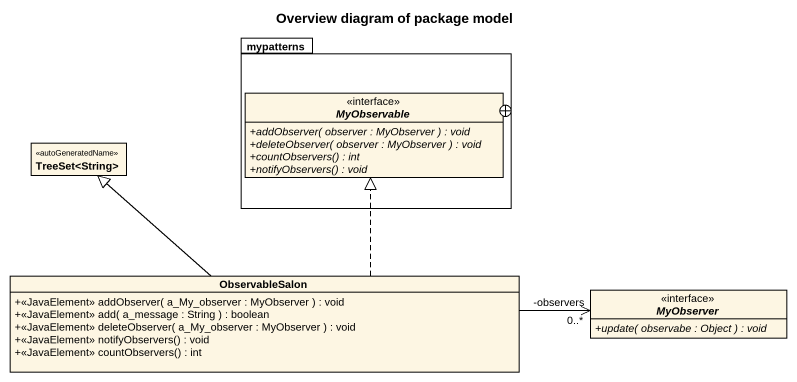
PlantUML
@startuml
title Overview diagram of package model
hide circle
hide empty members
skinparam classAttributeIconSize 0
package mypatterns {
  interface MyObservable {
    {abstract} +addObserver( observer : MyObserver ) : void
    {abstract} +deleteObserver( observer : MyObserver ) : void
    {abstract} +countObservers() : int
    {abstract} +notifyObservers() : void
  }
}
class "TreeSet<String>" as TreeSet_String <<autoGeneratedName>>
class ObservableSalon {
  +<<JavaElement>> addObserver( a_My_observer : MyObserver ) : void
  +<<JavaElement>> add( a_message : String ) : boolean
  +<<JavaElement>> deleteObserver( a_My_observer : MyObserver ) : void
  +<<JavaElement>> notifyObservers() : void
  +<<JavaElement>> countObservers() : int
}
interface MyObserver {
  {abstract} +update( observabe : Object ) : void
}
MyObservable -up-+ mypatterns
ObservableSalon .up.|> MyObservable
ObservableSalon -up-|> TreeSet_String
MyObserver "-observers\n0..*" <-left- ObservableSalon
@enduml
